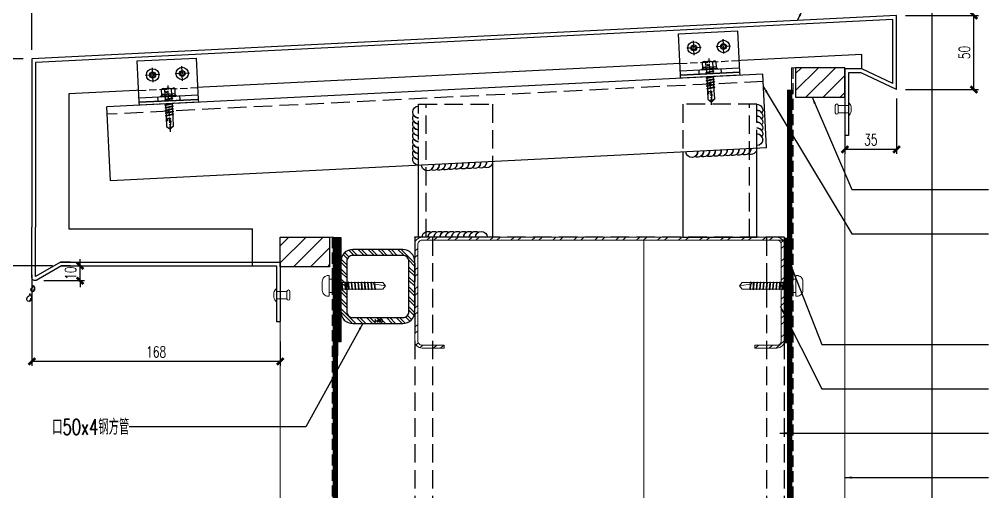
# Model space of a CAD drawing. Extents: x -160106 to 966792, y -663931 to 1550022.
# Drawn here: x -69396 to -68741, y -112691 to -112372 of the extents above; entities that cross this region are included whole.
import ezdxf
from ezdxf.enums import TextEntityAlignment as Align
from ezdxf.xclip import XClip

# ---------------------------------------------------------------- set-up
doc = ezdxf.new("R2010")
doc.units = 0
for name, pattern in [('__DASH', [0.35, 0.25, -0.1]), ('CENTER', [2, 1.25, -0.25, 0.25, -0.25]), ('ZN-CENTER', [2, 1.25, -0.25, 0.25, -0.25]), ('ZN-DASH', [0.35, 0.25, -0.1])]:
    doc.linetypes.add(name, pattern=pattern)
for name, color, linetype in [('!ZN1-填充-8', 8, 'Continuous'), ('!ZN3-玻璃幕墙-4', 4, 'Continuous'), ('!ZN3-铝板幕墙-3', 3, 'Continuous'), ('!ZN4-辅助材料-1', 1, 'Continuous'), ('!ZN4-配件-11', 11, 'Continuous'), ('!ZN5-钢材投影-40', 40, 'Continuous'), ('!ZN5-钢材断面-2', 2, 'Continuous'), ('!ZN5-铝材投影-112', 112, 'Continuous'), ('!ZN5-铝材断面-6', 6, 'Continuous'), ('!ZN6-虚线-8', 8, 'ZN-DASH'), ('11紧固件', 11, 'Continuous'), ('20剖面图$0$AS-WALL', 40, 'Continuous'), ('DIM', 173, 'Continuous'), ('Fill', 8, 'Continuous'), ('Steel', 4, 'Continuous'), ('TEXT', 7, 'Continuous'), ('焊缝', 8, 'Continuous')]:
    doc.layers.add(name, color=color, linetype=linetype)
doc.layers.add('0_INSULATION', color=252, linetype='Continuous', lineweight=9, transparency=0.2)
for name, color, linetype, lineweight in [('0_PURLIN-CON', 253, 'Continuous', 15), ('0_SCREW RIVET', 4, 'Continuous', 15), ('彩钢板', 6, 'Continuous', 15), ('防火岩棉', 252, 'Continuous', 13)]:
    doc.layers.add(name, color=color, linetype=linetype, lineweight=lineweight)
doc.layers.add('@ZN-型材编号（非打印层）', color=8, linetype='Continuous', plot=False)
doc.styles.add('DHTEXT-1', font='ROMANS.shx', dxfattribs={"width": 0.7, "bigfont": 'CHINESE.shx'})
doc.dimstyles.new('ZN3', dxfattribs={"dimscale": 3, "dimtxt": 2.5, "dimasz": 1.5, "dimexe": 1, "dimexo": 2, "dimgap": 0.9, "dimtad": 1, "dimdec": 0, "dimdsep": 46, "dimtxsty": 'DHTEXT-1', "dimblk": 'ARCHTICK', "dimcen": 2.5, "dimclrd": 173, "dimclre": 173, "dimclrt": 7, "dimazin": 2, "dimtfac": 1, "dimtix": 1, "dimtmove": 2, "dimatfit": 3, "dimfxl": 0, "dimarcsym": 0})

# ---------------------------------------------------------------- blocks, each defined once
blk = doc.blocks.new('*U2970')
at = {"layer": '0_INSULATION'}
blk.add_lwpolyline([(114802.18, -53481.62), (114802.18, -54544.57), (114752.18, -54544.57), (114752.18, -54147.49, -0.323318), (114775.68, -54112.49, 0.242761), (114797.68, -54086.41), (114798.06, -54026.96, 0.256774), (114775.68, -53998.09, -0.323318), (114752.18, -53963.09), (114752.18, -53481.62)], format="xyb", close=True, dxfattribs=at)
blk = doc.blocks.new('*U2167')
at = {"layer": '0_PURLIN-CON', "linetype": 'ByBlock', "lineweight": -2}
h = blk.add_hatch(dxfattribs=at)
h.set_pattern_fill('ANSI32', color=256, scale=2, angle=2.86241)
h.set_pattern_definition([(47.862405, (-81115.591, 63372.253), (-7.0631283, 6.3904494), []), (47.862405, (-81111.1065, 63372.477), (-7.0631283, 6.3904494), [])])
edge = h.paths.add_edge_path()
edge.add_line((75, 20), (75, 5))
edge.add_arc((70, 5), 5, -90, 0, ccw=False)
edge.add_line((70, 0), (5, 0))
edge.add_arc((5, 5), 5, 180, 270, ccw=False)
edge.add_line((0, 5), (0, 245))
edge.add_arc((5, 245), 5, 90, 180, ccw=False)
edge.add_line((5, 250), (70, 250))
edge.add_arc((70, 245), 5, 0, 90, ccw=False)
edge.add_line((75, 245), (75, 230))
edge.add_line((75, 230), (73, 230))
edge.add_line((73, 230), (73, 245))
edge.add_arc((70, 245), 3, 0, 90)
edge.add_line((70, 248), (5, 248))
edge.add_arc((5, 245), 3, 90, 180)
edge.add_line((2, 245), (2, 5))
edge.add_arc((5, 5), 3, 180, 270)
edge.add_line((5, 2), (70, 2))
edge.add_arc((70, 5), 3, 270, 360)
edge.add_line((73, 5), (73, 20))
edge.add_line((73, 20), (75, 20))
at = {"color": 0, "linetype": 'ByBlock'}
for p in [(0, 250), (75, 250), (0, 0), (75, 0)]:
    blk.add_point(p, dxfattribs=at)
at = {"layer": '0_PURLIN-CON', "linetype": 'ByBlock', "lineweight": -2}
blk.add_lwpolyline([(75, 20), (75, 5, -0.414214), (70, 0), (5, 0, -0.414214), (0, 5), (0, 245, -0.414214), (5, 250), (70, 250, -0.414214), (75, 245), (75, 230), (73, 230), (73, 245, 0.414214), (70, 248), (5, 248, 0.414214), (2, 245), (2, 5, 0.414214), (5, 2), (70, 2, 0.414214), (73, 5), (73, 20)], format="xyb", close=True, dxfattribs=at)
blk = doc.blocks.new('$紧固件$00000029')
at = {"layer": '0_SCREW RIVET'}
for p, q in [((-4.5, 1), (4.5, 1)), ((-2.5, 1), (-2.5, -6)), ((2.5, 1), (2.5, -6)), ((-2.5, -6), (2.5, -6)), ((-2.5, -8), (2.5, -8))]:
    blk.add_line(p, q, dxfattribs=at)
blk.add_lwpolyline([(-4.5, 1, -0.147667), (-1.5, 2.81), (1.5, 2.81, -0.147667), (4.5, 1)], format="xyb", dxfattribs=at)
for centre, start, end in [((-2.5, -7), 90, 270), ((2.5, -7), 270, 90)]:
    blk.add_arc(centre, 1, start, end, dxfattribs=at)
blk = doc.blocks.new('$紧固件$00000145')
at = {"layer": '0_SCREW RIVET'}
for p, q in [((-1.72, 9.4), (-1.72, 7.22)), ((-1.72, 6.71), (-1.72, 5.01)), ((2.78, 9.4), (2.78, 7.61)), ((2.78, 7.11), (2.78, 5.4)), ((-1.72, 4.51), (-1.72, 2.8)), ((-1.72, 2.3), (-1.72, 0.59)), ((-1.72, 0.09), (-1.72, -1.62)), ((2.78, 4.9), (2.78, 3.19)), ((2.78, 2.69), (2.78, 0.99)), ((2.78, 0.48), (2.78, -1.22)), ((-1.72, -2.12), (-1.72, -3.83)), ((-1.72, -4.33), (-1.72, -6.03)), ((-1.72, -6.54), (-1.72, -8.24)), ((2.78, -1.72), (2.78, -3.43)), ((2.78, -3.93), (2.78, -5.64)), ((2.78, -6.14), (2.78, -7.85)), ((-1.72, -8.74), (-1.72, -10.45)), ((-1.72, -10.95), (-1.72, -12.66)), ((2.78, -8.35), (2.78, -10.06)), ((2.78, -10.56), (2.78, -12.26)), ((2.78, -12.77), (2.78, -14.47)), ((-1.72, -13.16), (-1.72, -14.87)), ((-1.72, -15.37), (-1.72, -17.08)), ((-1.72, -17.58), (-1.72, -19.28)), ((2.78, -14.97), (2.78, -16.68)), ((2.78, -17.18), (2.78, -18.89)), ((2.78, -19.39), (2.78, -24.8)), ((-1.72, -19.79), (-1.72, -24.8)), ((-1.72, -24.8), (0.53, -26.6)), ((0.53, -26.6), (2.78, -24.8))]:
    blk.add_line(p, q, dxfattribs=at)
blk.add_lwpolyline([(-6.47, 12.14, -0.414214), (-2.47, 16.14), (3.53, 16.14, -0.414214), (7.53, 12.14), (7.53, 12.15), (7.53, 11.4), (-6.47, 11.4), (-6.47, 12.15)], format="xyb", close=True, dxfattribs=at)
for points in [[(-3.97, 11.4), (5.03, 11.4), (5.03, 9.4), (-3.97, 9.4)], [(-1.72, 6.71), (2.78, 7.11), (3.28, 7.4), (2.78, 7.61), (-1.72, 7.22), (-2.22, 6.92)], [(-1.72, 4.51), (2.78, 4.9), (3.28, 5.19), (2.78, 5.4), (-1.72, 5.01), (-2.22, 4.71)], [(-1.72, 2.3), (2.78, 2.69), (3.28, 2.99), (2.78, 3.19), (-1.72, 2.8), (-2.22, 2.5)], [(-1.72, 0.09), (2.78, 0.48), (3.28, 0.78), (2.78, 0.99), (-1.72, 0.59), (-2.22, 0.3)], [(-1.72, -2.12), (2.78, -1.72), (3.28, -1.43), (2.78, -1.22), (-1.72, -1.62), (-2.22, -1.91)], [(-1.72, -4.33), (2.78, -3.93), (3.28, -3.64), (2.78, -3.43), (-1.72, -3.83), (-2.22, -4.12)], [(-1.72, -6.54), (2.78, -6.14), (3.28, -5.85), (2.78, -5.64), (-1.72, -6.03), (-2.22, -6.33)], [(-1.72, -8.74), (2.78, -8.35), (3.28, -8.06), (2.78, -7.85), (-1.72, -8.24), (-2.22, -8.54)], [(-1.72, -10.95), (2.78, -10.56), (3.28, -10.26), (2.78, -10.06), (-1.72, -10.45), (-2.22, -10.75)], [(-1.72, -13.16), (2.78, -12.77), (3.28, -12.47), (2.78, -12.26), (-1.72, -12.66), (-2.22, -12.95)], [(-1.72, -15.37), (2.78, -14.97), (3.28, -14.68), (2.78, -14.47), (-1.72, -14.87), (-2.22, -15.16)], [(-1.72, -17.58), (2.78, -17.18), (3.28, -16.89), (2.78, -16.68), (-1.72, -17.08), (-2.22, -17.37)]]:
    blk.add_lwpolyline(points, close=True, dxfattribs=at)
for points in [[(1.71, -18.98), (-1.72, -19.28), (-2.22, -19.58), (-1.72, -19.79), (1.63, -19.49)], [(0.53, -26.6), (1.87, -17.97), (2.51, -19.41), (2.48, -19.44), (2.78, -19.9)], [(2.3, -18.93), (2.78, -18.89), (3.28, -19.1), (2.78, -19.39), (2.5, -19.42)]]:
    blk.add_lwpolyline(points, dxfattribs=at)
blk = doc.blocks.new('*U1991')
at = {"color": 0, "linetype": 'ZN-CENTER', "ltscale": 3}
blk.add_line((24, 0), (-7.28, 0), dxfattribs=at)
at = {"ltscale": 10}
for p, q in [((-5.45, -3.46), (-5.45, 3.46)), ((-1.02, 4.62), (-4.95, 4.62)), ((-1.02, 2.31), (-4.95, 2.31)), ((-0.55, -5.12), (-0.55, 5.12)), ((-0.17, 5.48), (0, 4.84)), ((0, -4.84), (0, 4.84)), ((0, 2.08), (14.29, 2.08)), ((1.42, 2.73), (2.2, -2.73)), ((3.22, 2.73), (4, -2.73)), ((5.02, 2.73), (5.8, -2.73)), ((6.82, 2.73), (7.6, -2.73)), ((8.62, 2.73), (9.4, -2.73)), ((10.42, 2.73), (11.2, -2.73)), ((12.22, 2.73), (13, -2.73)), ((-1.02, -2.31), (-4.95, -2.31)), ((-1.02, -4.62), (-4.95, -4.62)), ((-0.17, -5.48), (0, -4.84)), ((14.29, -2.09), (0, -2.09))]:
    blk.add_line(p, q, dxfattribs=at)
for points in [[(1.83, -2.09), (1.05, 2.08), (1.42, 2.73), (1.79, 2.08), (2.57, -2.09), (2.2, -2.73)], [(3.63, -2.09), (2.85, 2.08), (3.22, 2.73), (3.59, 2.08), (4.37, -2.09), (4, -2.73)], [(5.43, -2.09), (4.65, 2.08), (5.02, 2.73), (5.39, 2.08), (6.17, -2.09), (5.8, -2.73)], [(7.23, -2.09), (6.45, 2.08), (6.82, 2.73), (7.19, 2.08), (7.97, -2.09), (7.6, -2.73)], [(9.03, -2.09), (8.25, 2.08), (8.62, 2.73), (8.99, 2.08), (9.77, -2.09), (9.4, -2.73)], [(10.83, -2.09), (10.05, 2.08), (10.42, 2.73), (10.79, 2.08), (11.57, -2.09), (11.2, -2.73)], [(12.63, -2.09), (11.85, 2.08), (12.22, 2.73), (12.59, 2.08), (13.37, -2.09), (13, -2.73)]]:
    blk.add_lwpolyline(points, close=True, dxfattribs=at)
for points in [[(14.29, -2.09, -0.414214), (14.45, -2.24), (14.45, -2.32), (20.18, -2.32), (22, -0.26), (22, 0.26), (20.18, 2.32), (14.45, 2.32), (14.45, 2.24, -0.414214), (14.29, 2.08)], [(16.51, -2.32), (16.36, -1.2), (15.83, -1.52, -0.530462), (15.03, -1.17), (14.81, 0.1, -0.651316), (15.47, 0.54), (16, 0.21), (16.77, 0.66), (22, -0.26, -0.201226), (20.18, 2.32)]]:
    blk.add_lwpolyline(points, format="xyb", dxfattribs=at)
for centre, radius, start, end in [((-3.87, 3.46), 1.58, 133.17355, 226.82645), ((0.13, 0), 5.58, 155.5673, 204.4327), ((0.07, 3.46), 1.58, 133.17355, 226.82645), ((4.07, 0), 5.58, 155.5673, 204.4327), ((7.48, -2.87), 11.32, 132.49215, 138.60636), ((-3.87, -3.46), 1.58, 133.17355, 226.82645), ((0.07, -3.46), 1.58, 133.17355, 226.82645), ((7.48, 2.87), 11.32, 221.39356, 227.50785)]:
    blk.add_arc(centre, radius, start, end, dxfattribs=at)
at = {"layer": 'Defpoints', "color": 0, "ltscale": 10, "style": 'DHTEXT-1', "width": 0.7}
blk.add_text('5.5', height=1, rotation=90, dxfattribs=at).set_placement((-2.46, -0.93), align=Align.CENTER)
blk = doc.blocks.new('*U2070')
at = {"color": 0, "linetype": 'CENTER', "ltscale": 3}
for p, q in [((4.88, 0), (-4.88, 0)), ((0, 4.88), (0, -4.88))]:
    blk.add_line(p, q, dxfattribs=at)
at = {"linetype": 'ByBlock', "ltscale": 10}
for radius in [4.2, 2, 1.23]:
    blk.add_circle((0, 0), radius, dxfattribs=at)
blk = doc.blocks.new('*U2457')
at = {"ltscale": 0.125}
blk.add_wipeout([(-20, -30), (20, -30), (20, -5), (-20, -5)], dxfattribs=at).dxf.layer = '!ZN6-虚线-8'
at = {"layer": '!ZN1-填充-8'}
h = blk.add_hatch(dxfattribs=at)
h.set_pattern_fill('NET3', color=256, scale=0.75, angle=180, style=0)
h.set_pattern_definition([(180, (-1731.706, 294.7402), (-3e-16, -2.38125), []), (240, (-1731.706, 294.7402), (2.062223, -1.190625), []), (300, (-1731.706, 294.7402), (2.062223, 1.190625), [])])
h.paths.add_polyline_path([(20, 0), (-20, 0), (-20, -2), (20, -2)])
at = {"layer": '!ZN5-铝材投影-112'}
blk.add_lwpolyline([(20, -2), (-20, -2), (-20, -30), (20, -30)], close=True, dxfattribs=at)
at = {"layer": '!ZN6-虚线-8', "linetype": 'ZN-DASH', "ltscale": 10}
for p, q in [((-7.5, -5), (-7.5, -2)), ((7.5, -5), (7.5, -2))]:
    blk.add_line(p, q, dxfattribs=at)
at = {"layer": '!ZN6-虚线-8', "color": 8, "linetype": 'ZN-DASH', "ltscale": 20}
blk.add_line((-20, -10), (20, -10), dxfattribs=at)
at = {"layer": '!ZN4-配件-11', "color": 1, "xscale": -1, "rotation": 270}
for name, p in [('*U1991', (0, -5)), ('*U2070', (-10, -20)), ('*U2070', (10, -20))]:
    blk.add_blockref(name, p, dxfattribs=at)
at = {"ltscale": 0.25}
blk.add_wipeout([(20, 0), (20, -2), (-20, -2), (-20, 0)], dxfattribs=at).dxf.layer = '!ZN4-辅助材料-1'
at = {"layer": '!ZN4-辅助材料-1'}
blk.add_lwpolyline([(20, 0), (-20, 0), (-20, -2), (20, -2)], close=True, dxfattribs=at)
at = {"layer": '!ZN5-铝材投影-112', "ltscale": 0.25}
blk.add_line((-20, -5), (20, -5), dxfattribs=at)
blk = doc.blocks.new('20180416.09092401')
at = {"layer": '!ZN4-辅助材料-1', "color": 145}
for centre, radius, start, end in [((5.13, -9.53), 3.93, 140.04949, 186.07029), ((2.57, -9.87), 1.35, 182.88886, 295.69869), ((2.88, -9.78), 1.25, 155.40413, 236.13113), ((2.17, -7.06), 0.08, 350.82295, 137.72158), ((4.09, -7.21), 1.84, 175.78116, 243.55768), ((2.13, -9.85), 1.61, 309.59649, 21.78906), ((2.88, -9.55), 0.8, 21.78906, 60.8756), ((8.22, -15.72), 4.91, 140.04949, 186.07029), ((4.53, -12.63), 0.1, 350.82295, 137.72158), ((6.92, -12.81), 2.3, 175.78116, 243.55768), ((5.02, -16.15), 1.69, 182.88886, 295.69869), ((5.41, -16.03), 1.56, 155.40413, 236.13113), ((4.47, -16.12), 2.01, 309.59649, 21.78906), ((5.41, -15.75), 1, 21.78906, 60.8756)]:
    blk.add_arc(centre, radius, start, end, dxfattribs=at)
blk = doc.blocks.new('A$Cf3634199')
at = {"layer": '!ZN3-铝板幕墙-3'}
blk.add_lwpolyline([(0.98, -25), (-5, -25), (-22.11, -34.79, -0.557537), (-25, -33), (-25, -33), (-25, 1.11)], format="xyb", dxfattribs=at)
blk.add_lwpolyline([(0.98, -22.5), (-5.66, -22.5), (-22.5, -32.13), (-22.5, 1.11)], dxfattribs=at)
at = {"layer": '!ZN5-铝材断面-6'}
blk.add_point((-25, -25), dxfattribs=at)
at = {"layer": '!ZN3-玻璃幕墙-4', "xscale": -1}
blk.add_blockref('20180416.09092401', (-22, -31.27), dxfattribs=at)
blk = doc.blocks.new('方管钢50x4')
at = {"layer": 'Fill'}
h = blk.add_hatch(dxfattribs=at)
h.set_pattern_fill('ANSI32', color=8, scale=0.5, style=0)
h.set_pattern_definition([(45, (-2819.7443, -883.732), (-3.367596, 3.367596), []), (45, (-2817.499, -883.732), (-3.367596, 3.367596), [])])
edge = h.paths.add_edge_path(flags=16)
edge.add_line((-17, 21), (17, 21))
edge.add_arc((17, 17), 4, 0, 90, ccw=False)
edge.add_line((21, 17), (21, -17))
edge.add_arc((17, -17), 4, 270, 360, ccw=False)
edge.add_line((17, -21), (-17, -21))
edge.add_arc((-17, -17), 4, 180, 270, ccw=False)
edge.add_line((-21, -17), (-21, 17))
edge.add_arc((-17, 17), 4, 90, 180, ccw=False)
edge = h.paths.add_edge_path()
edge.add_line((-17, 25), (17, 25))
edge.add_arc((17, 17), 8, 0, 90, ccw=False)
edge.add_line((25, 17), (25, -17))
edge.add_arc((17, -17), 8, 270, 360, ccw=False)
edge.add_line((17, -25), (-17, -25))
edge.add_arc((-17, -17), 8, 180, 270, ccw=False)
edge.add_line((-25, -17), (-25, 17))
edge.add_arc((-17, 17), 8, 90, 180, ccw=False)
for points in [[(-17, 25), (17, 25, -0.414214), (25, 17), (25, -17, -0.414214), (17, -25), (-17, -25, -0.414214), (-25, -17), (-25, 17, -0.414214)], [(-17, 21), (17, 21, -0.414214), (21, 17), (21, -17, -0.414214), (17, -21), (-17, -21, -0.414214), (-21, -17), (-21, 17, -0.414214)]]:
    blk.add_lwpolyline(points, format="xyb", close=True)
at = {"layer": '@ZN-型材编号（非打印层）', "style": 'DHTEXT-1', "width": 0.7}
blk.add_text('50x4', height=2, dxfattribs=at).set_placement((-0.51, -23.04), align=Align.MIDDLE_CENTER)
blk = doc.blocks.new('*U2371')
at = {"layer": '!ZN5-钢材断面-2'}
blk.add_blockref('方管钢50x4', (0, 0), dxfattribs=at)
blk = doc.blocks.new('20250829153746')
h = blk.add_hatch()
h.set_pattern_fill('ANSI31', color=256, scale=2.574546, style=0)
h.set_pattern_definition([(225, (34468.336, 58638.577), (5.7800201, -5.7800201), [])])
h.paths.add_polyline_path([(600, 14564.76), (566.6, 14564.76), (566.6, 14544.76), (600, 14544.76)])
h = blk.add_hatch()
h.set_pattern_fill('ANSI31', color=256, scale=2.574546, style=0)
h.set_pattern_definition([(225, (34491.569, 58523.92), (5.7800201, -5.7800201), [])])
h.paths.add_polyline_path([(218, 14450.1), (251.4, 14450.1), (251.4, 14430.1), (218, 14430.1)])
at = {"layer": 'Fill', "ltscale": 50}
h = blk.add_hatch(dxfattribs=at)
h.set_pattern_fill('ANSI38', color=256, scale=0.4, style=0)
h.set_pattern_definition([(45, (844.8132, 14379.35035), (-0.4490128, 0.4490128), []), (135, (844.8132, 14379.35035), (-1.3470384, 0.4490128), [1.5875, -0.9525])])
h.paths.add_polyline_path([(259, 14449.83), (259, 14379.35), (254, 14379.35), (254, 14449.83)])
h = blk.add_hatch(dxfattribs=at)
h.set_pattern_fill('ANSI38', color=256, scale=0.4, style=0)
h.set_pattern_definition([(45, (559, 14378.7825), (-0.449013, 0.449013), []), (135, (559, 14378.7825), (-1.3470384, 0.449013), [1.5875, -0.9525])])
h.paths.add_polyline_path([(559, 14449.26), (559, 14378.78), (564, 14378.78), (564, 14449.26)])
at = {"layer": '!ZN3-铝板幕墙-3'}
for p, q in [((635, 14600), (50, 14570.75)), ((632.5, 14597.37), (52.5, 14568.37)), ((632.5, 14553.95), (632.5, 14597.37)), ((635, 14550), (635, 14600)), ((611.51, 14573.79), (75, 14546.97)), ((611.51, 14563.88), (611.51, 14573.79)), ((50, 14570.75), (50, 14456.75)), ((52.5, 14568.37), (52.5, 14456.75)), ((75, 14546.97), (75, 14455.64)), ((199.26, 14430.64), (199.26, 14455.64))]:
    blk.add_line(p, q, dxfattribs=at)
at = {"layer": '!ZN3-铝板幕墙-3', "ltscale": 1000}
for p, q in [((600, 14563.88), (600, 14518.9)), ((602.5, 14561.38), (602.5, 14518.9)), ((75, 14455.64), (199.26, 14455.64)), ((69.34, 14433.14), (218, 14433.14)), ((218, 14433.14), (218, 14393.04)), ((70, 14430.64), (215.5, 14430.64)), ((215.5, 14430.64), (215.5, 14393.04))]:
    blk.add_line(p, q, dxfattribs=at)
at = {"layer": '!ZN3-铝板幕墙-3', "ltscale": 30}
for p, q in [((611.51, 14563.88), (600, 14563.88)), ((610.95, 14561.38), (602.5, 14561.38)), ((635, 14550), (610.95, 14561.38)), ((632.5, 14553.95), (611.51, 14563.88)), ((602.5, 14518.9), (600, 14518.9)), ((215.5, 14393.04), (218, 14393.04))]:
    blk.add_line(p, q, dxfattribs=at)
at = {"layer": '!ZN5-钢材投影-40', "ltscale": 0.3}
for p, q in [((546.91, 14510.49), (544.41, 14560.43)), ((103.09, 14488.3), (100.6, 14538.24)), ((546.91, 14510.49), (103.09, 14488.3))]:
    blk.add_line(p, q, dxfattribs=at)
at = {"layer": '!ZN6-虚线-8', "ltscale": 30}
for p, q in [((564.8, 14564.76), (564.8, 11268.74)), ((253.2, 14450.1), (253.2, 12385.49))]:
    blk.add_line(p, q, dxfattribs=at)
for points in [[(600, 14564.76), (566.6, 14564.76), (566.6, 14544.76), (600, 14544.76)], [(218, 14450.1), (251.4, 14450.1), (251.4, 14430.1), (218, 14430.1)]]:
    blk.add_lwpolyline(points, close=True)
at = {"layer": '11紧固件', "ltscale": 50}
for points in [[(259, 14449.83), (259, 14379.35), (254, 14379.35), (254, 14449.83), (259, 14449.83)], [(559, 14449.26), (559, 14378.78), (564, 14378.78), (564, 14449.26), (559, 14449.26)]]:
    blk.add_lwpolyline(points, dxfattribs=at)
at = {"layer": '20剖面图$0$AS-WALL', "ltscale": 1000}
for p, q in [((490.39, 14507.66), (490.39, 14450)), ((540.39, 14450), (540.39, 14510.16)), ((311.62, 14450), (311.62, 14498.72)), ((361.62, 14501.22), (361.62, 14450)), ((361.62, 14450), (311.62, 14450)), ((490.39, 14450), (540.39, 14450))]:
    blk.add_line(p, q, dxfattribs=at)
at = {"layer": 'Steel', "color": 8, "linetype": '__DASH', "ltscale": 50}
for p, q in [((311.62, 14540), (361.62, 14540)), ((311.62, 14498.72), (311.62, 14540)), ((316.62, 14450), (316.62, 14540)), ((361.62, 14540), (361.62, 14501.22)), ((535.39, 14450), (535.39, 14540)), ((540.39, 14510.16), (540.39, 14540)), ((309, 14450), (309, 12606.47)), ((559, 14450), (309, 14450)), ((321, 14450), (321, 12606.47)), ((547, 14450), (547, 12606.47)), ((559, 14450), (559, 12606.47))]:
    blk.add_line(p, q, dxfattribs=at)
at = {"layer": '彩钢板', "color": 1}
for p, q in [((564, 14564.76), (564, 11268.74)), ((564, 14564.76), (600, 14564.76)), ((600, 14564.76), (600, 11268.74)), ((218, 14450.1), (218, 12385.49)), ((218, 14450.1), (254, 14450.1)), ((254, 14450.1), (254, 12385.49))]:
    blk.add_line(p, q, dxfattribs=at)
at = {"layer": '焊缝', "ltscale": 1000}
for points in [[(311.62, 14498.72, -0.57735), (308.15, 14504.72, 0.267949), (311.62, 14502.72, -0.57735), (308.15, 14508.72, 0.267949), (311.62, 14506.72, -0.57735), (308.15, 14512.72, 0.267949), (311.62, 14510.72, -0.57735), (308.15, 14516.72, 0.267949), (311.62, 14514.72, -0.57735), (308.15, 14520.72, 0.267949), (311.62, 14518.72, -0.57735), (308.15, 14524.72, 0.267949), (311.62, 14522.72, -0.57735), (308.15, 14528.72, 0.267949), (311.62, 14526.72, -0.57735), (308.15, 14532.72, 0.267949), (311.62, 14530.72, -1), (311.62, 14538.72, -1)], [(540.39, 14540, -0.57735), (543.86, 14534, 0.267949), (540.39, 14536, -0.57735), (543.86, 14530, 0.267949), (540.39, 14532, -0.57735), (543.86, 14526, 0.267949), (540.39, 14528, -0.57735), (543.86, 14522, 0.267949), (540.39, 14524, -0.57735), (543.86, 14518, 0.267949), (540.39, 14520, -1), (540.39, 14512, -1)], [(540.39, 14510.16, -0.57735), (534.57, 14506.4, 0.267949), (536.4, 14509.96, -0.57735), (530.58, 14506.2, 0.267949), (532.4, 14509.76, -0.57735), (526.58, 14506, 0.267949), (528.41, 14509.56, -0.57735), (522.59, 14505.8, 0.267949), (524.41, 14509.36, -0.57735), (518.59, 14505.61, 0.267949), (520.42, 14509.16, -0.57735), (514.6, 14505.41, 0.267949), (516.42, 14508.97, -0.57735), (510.6, 14505.21, 0.267949), (512.43, 14508.77, -0.57735), (506.61, 14505.01, 0.267949), (508.43, 14508.57, -0.57735), (502.61, 14504.81, 0.267949), (504.44, 14508.37, -0.57735), (498.62, 14504.61, 0.267949), (500.44, 14508.17, -1), (492.45, 14507.77, -1)], [(361.62, 14501.22, -0.57735), (355.8, 14497.47, 0.267949), (357.62, 14501.02, -0.57735), (351.8, 14497.27, 0.267949), (353.63, 14500.83, -0.57735), (347.81, 14497.07, 0.267949), (349.63, 14500.63, -0.57735), (343.81, 14496.87, 0.267949), (345.64, 14500.43, -0.57735), (339.82, 14496.67, 0.267949), (341.64, 14500.23, -0.57735), (335.82, 14496.47, 0.267949), (337.65, 14500.03, -0.57735), (331.83, 14496.27, 0.267949), (333.65, 14499.83, -0.57735), (327.83, 14496.07, 0.267949), (329.66, 14499.63, -0.57735), (323.84, 14495.87, 0.267949), (325.66, 14499.43, -0.57735), (319.84, 14495.67, 0.267949), (321.67, 14499.23, -1), (313.68, 14498.83, -1)], [(314, 14450, -0.57735), (320, 14453.46, 0.267949), (318, 14450, -0.57735), (324, 14453.46, 0.267949), (322, 14450, -0.57735), (328, 14453.46, 0.267949), (326, 14450, -0.57735), (332, 14453.46, 0.267949), (330, 14450, -0.57735), (336, 14453.46, 0.267949), (334, 14450, -0.57735), (340, 14453.46, 0.267949), (338, 14450, -0.57735), (344, 14453.46, 0.267949), (342, 14450, -0.57735), (348, 14453.46, 0.267949), (346, 14450, -0.57735), (352, 14453.46, 0.267949), (350, 14450, -1), (358, 14450, -1)]]:
    blk.add_lwpolyline(points, format="xyb", dxfattribs=at)
at = {"layer": '防火岩棉', "color": 0, "const_width": 3.75}
for points in [[(562.64, 14550), (562.64, 11268.74)], [(255.36, 14448.78), (254, 12385.49)]]:
    blk.add_lwpolyline(points, dxfattribs=at)
at = {"layer": '!ZN3-铝板幕墙-3', "ltscale": 1000}
blk.add_blockref('A$Cf3634199', (75, 14455.64), dxfattribs=at)
at = {"layer": '!ZN4-配件-11', "xscale": -1}
blk.add_blockref('*U2371', (284, 14416.67), dxfattribs=at)
for name, p, rotation in [('$紧固件$00000029', (601.5, 14536.72), 270), ('$紧固件$00000145', (262.6, 14416.57, 0), 90)]:
    blk.add_blockref(name, p, dxfattribs=dict(rotation=rotation))
at = {"xscale": 2, "yscale": 2, "zscale": 2}
blk.add_blockref('*U2970', (-229040.35, 121411.25), dxfattribs=at)
at = {"xscale": -1}
for name, p, rotation in [('$紧固件$00000145', (555.4, 14416.57, 0), 270), ('$紧固件$00000029', (216.5, 14410.86), 90)]:
    blk.add_blockref(name, p, dxfattribs=dict(at, rotation=rotation))
at = {"layer": '0_PURLIN-CON', "extrusion": (-1.22465e-16, -1.09242e-25, -1), "rotation": 270}
blk.add_blockref('*U2167', (-559, 14450), dxfattribs=at)
at = {"xscale": -1, "rotation": 182.8624052261059}
blk.add_blockref('*U2457', (508.85, 14558.65), dxfattribs=at)
at = {"layer": '!ZN5-钢材投影-40', "ltscale": 0.3}
blk.add_line((544.41, 14560.43), (100.6, 14538.24), dxfattribs=at)
at = {"layer": 'Steel', "color": 8, "linetype": '__DASH', "ltscale": 50}
for p, q in [((544.66, 14555.43), (100.85, 14533.24)), ((540.39, 14540), (490.39, 14540)), ((490.39, 14540), (490.39, 14507.66))]:
    blk.add_line(p, q, dxfattribs=at)
at = {"xscale": -1, "rotation": 182.8624052261059}
blk.add_blockref('*U2457', (142.69, 14540.34), dxfattribs=at)
blk = doc.blocks.new('_ArchTick')
at = {"color": 0, "linetype": 'ByBlock', "const_width": 0.4}
blk.add_lwpolyline([(-0.5, -0.5), (0.5, 0.5)], dxfattribs=at)
blk = doc.blocks.new('*D2000')
at = {"layer": 'Defpoints', "color": 0, "ltscale": 30, "transparency": 16777216}
for p in [(-68802.89, -112336.16), (-68802.89, -112369.01), (-69387.89, -112398.26)]:
    blk.add_point(p, dxfattribs=at)
at = {"layer": 'DIM', "color": 173, "linetype": 'ByBlock', "lineweight": -2, "ltscale": 30, "transparency": 16777216}
for p, q in [((-69387.89, -112392.26), (-69387.89, -112333.16)), ((-69387.89, -112336.16), (-68802.89, -112336.16)), ((-68802.89, -112363.01), (-68802.89, -112333.16))]:
    blk.add_line(p, q, dxfattribs=at)
at = {"layer": 'DIM', "color": 173, "lineweight": -2, "ltscale": 30, "transparency": 16777216, "xscale": 4.5, "yscale": 4.5, "zscale": 4.5, "rotation": 180}
blk.add_blockref('_ArchTick', (-69387.89, -112336.16), dxfattribs=at)
at = {"layer": 'DIM', "color": 173, "lineweight": -2, "ltscale": 30, "transparency": 16777216, "xscale": 4.5, "yscale": 4.5, "zscale": 4.5}
blk.add_blockref('_ArchTick', (-68802.89, -112336.16), dxfattribs=at)
at = {"layer": 'DIM', "color": 7, "ltscale": 30, "transparency": 16777216, "insert": (-69095.39, -112329.71), "char_height": 7.5, "attachment_point": 5, "style": 'DHTEXT-1'}
blk.add_mtext('585', dxfattribs=at)
blk = doc.blocks.new('*D2001')
at = {"layer": 'Defpoints', "color": 0, "ltscale": 30, "transparency": 16777216}
for p in [(-69420.22, -112398.26), (-69387.89, -112398.26), (-69367.89, -112538.36)]:
    blk.add_point(p, dxfattribs=at)
at = {"layer": 'DIM', "color": 173, "linetype": 'ByBlock', "lineweight": -2, "ltscale": 30, "transparency": 16777216}
for p, q in [((-69393.89, -112398.26), (-69423.22, -112398.26)), ((-69420.22, -112538.36), (-69420.22, -112398.26)), ((-69373.89, -112538.36), (-69423.22, -112538.36))]:
    blk.add_line(p, q, dxfattribs=at)
at = {"layer": 'DIM', "color": 173, "lineweight": -2, "ltscale": 30, "transparency": 16777216, "xscale": 4.5, "yscale": 4.5, "zscale": 4.5}
for p, rotation in [((-69420.22, -112398.26), 90), ((-69420.22, -112538.36), 270)]:
    blk.add_blockref('_ArchTick', p, dxfattribs=dict(at, rotation=rotation))
at = {"layer": 'DIM', "color": 7, "ltscale": 30, "transparency": 16777216, "insert": (-69426.67, -112468.31), "char_height": 7.5, "attachment_point": 5, "rotation": 90, "style": 'DHTEXT-1'}
blk.add_mtext('140', dxfattribs=at)
blk = doc.blocks.new('*D2002')
at = {"layer": 'Defpoints', "color": 0, "ltscale": 30, "transparency": 16777216}
for p in [(-69367.89, -112538.36), (-69355.31, -112538.36), (-69385.89, -112548.36)]:
    blk.add_point(p, dxfattribs=at)
at = {"layer": 'DIM', "color": 173, "linetype": 'ByBlock', "lineweight": -2, "ltscale": 30, "transparency": 16777216}
for p, q in [((-69361.89, -112538.36), (-69352.31, -112538.36)), ((-69355.31, -112538.36), (-69355.31, -112533.86)), ((-69355.31, -112548.36), (-69355.31, -112538.36)), ((-69379.89, -112548.36), (-69352.31, -112548.36)), ((-69355.31, -112548.36), (-69355.31, -112552.86))]:
    blk.add_line(p, q, dxfattribs=at)
at = {"layer": 'DIM', "color": 173, "lineweight": -2, "ltscale": 30, "transparency": 16777216, "xscale": 4.5, "yscale": 4.5, "zscale": 4.5}
for p, rotation in [((-69355.31, -112538.36), 270), ((-69355.31, -112548.36), 90)]:
    blk.add_blockref('_ArchTick', p, dxfattribs=dict(at, rotation=rotation))
at = {"layer": 'DIM', "color": 7, "ltscale": 30, "transparency": 16777216, "insert": (-69361.76, -112543.36), "char_height": 7.5, "attachment_point": 5, "rotation": 90, "style": 'DHTEXT-1'}
blk.add_mtext('10', dxfattribs=at)
blk = doc.blocks.new('*D2003')
at = {"layer": 'Defpoints', "color": 0, "ltscale": 30, "transparency": 16777216}
for p in [(-69387.89, -112538.36), (-69219.89, -112583.59), (-69387.89, -112603.01)]:
    blk.add_point(p, dxfattribs=at)
at = {"layer": 'DIM', "color": 173, "linetype": 'ByBlock', "lineweight": -2, "ltscale": 30, "transparency": 16777216}
for p, q in [((-69387.89, -112544.36), (-69387.89, -112606.01)), ((-69219.89, -112589.59), (-69219.89, -112606.01)), ((-69219.89, -112603.01), (-69387.89, -112603.01))]:
    blk.add_line(p, q, dxfattribs=at)
at = {"layer": 'DIM', "color": 173, "lineweight": -2, "ltscale": 30, "transparency": 16777216, "xscale": 4.5, "yscale": 4.5, "zscale": 4.5, "rotation": 180}
blk.add_blockref('_ArchTick', (-69387.89, -112603.01), dxfattribs=at)
at = {"layer": 'DIM', "color": 173, "lineweight": -2, "ltscale": 30, "transparency": 16777216, "xscale": 4.5, "yscale": 4.5, "zscale": 4.5}
blk.add_blockref('_ArchTick', (-69219.89, -112603.01), dxfattribs=at)
at = {"layer": 'DIM', "color": 7, "ltscale": 30, "transparency": 16777216, "insert": (-69303.89, -112596.56), "char_height": 7.5, "attachment_point": 5, "style": 'DHTEXT-1'}
blk.add_mtext('168', dxfattribs=at)
blk = doc.blocks.new('*D2004')
at = {"layer": 'Defpoints', "color": 0, "ltscale": 30, "transparency": 16777216}
for p in [(-68802.89, -112369.01), (-68750.58, -112369.01), (-68802.89, -112419.01)]:
    blk.add_point(p, dxfattribs=at)
at = {"layer": 'DIM', "color": 173, "linetype": 'ByBlock', "lineweight": -2, "ltscale": 30, "transparency": 16777216}
for p, q in [((-68796.89, -112369.01), (-68747.58, -112369.01)), ((-68750.58, -112419.01), (-68750.58, -112369.01)), ((-68796.89, -112419.01), (-68747.58, -112419.01))]:
    blk.add_line(p, q, dxfattribs=at)
at = {"layer": 'DIM', "color": 173, "lineweight": -2, "ltscale": 30, "transparency": 16777216, "xscale": 4.5, "yscale": 4.5, "zscale": 4.5}
for p, rotation in [((-68750.58, -112369.01), 90), ((-68750.58, -112419.01), 270)]:
    blk.add_blockref('_ArchTick', p, dxfattribs=dict(at, rotation=rotation))
at = {"layer": 'DIM', "color": 7, "ltscale": 30, "transparency": 16777216, "insert": (-68757.03, -112394.01), "char_height": 7.5, "attachment_point": 5, "rotation": 90, "style": 'DHTEXT-1'}
blk.add_mtext('50', dxfattribs=at)
blk = doc.blocks.new('*D2005')
at = {"layer": 'Defpoints', "color": 0, "ltscale": 30, "transparency": 16777216}
for p in [(-68802.89, -112419.01), (-68837.89, -112425.71, 0), (-68837.89, -112459.51)]:
    blk.add_point(p, dxfattribs=at)
at = {"layer": 'DIM', "color": 173, "linetype": 'ByBlock', "lineweight": -2, "ltscale": 30, "transparency": 16777216}
for p, q in [((-68802.89, -112425.01), (-68802.89, -112462.51)), ((-68837.89, -112431.71), (-68837.89, -112462.51)), ((-68802.89, -112459.51), (-68837.89, -112459.51))]:
    blk.add_line(p, q, dxfattribs=at)
at = {"layer": 'DIM', "color": 173, "lineweight": -2, "ltscale": 30, "transparency": 16777216, "xscale": 4.5, "yscale": 4.5, "zscale": 4.5, "rotation": 180}
blk.add_blockref('_ArchTick', (-68837.89, -112459.51), dxfattribs=at)
at = {"layer": 'DIM', "color": 173, "lineweight": -2, "ltscale": 30, "transparency": 16777216, "xscale": 4.5, "yscale": 4.5, "zscale": 4.5}
blk.add_blockref('_ArchTick', (-68802.89, -112459.51), dxfattribs=at)
at = {"layer": 'DIM', "color": 7, "ltscale": 30, "transparency": 16777216, "insert": (-68820.39, -112453.06), "char_height": 7.5, "attachment_point": 5, "style": 'DHTEXT-1'}
blk.add_mtext('35', dxfattribs=at)

msp = doc.modelspace()

# ---------------------------------------------------------------- block references
at = {"ltscale": 30}
ref = msp.add_blockref('20250829153746', (-69437.89, -126969.01), dxfattribs=at)
XClip(ref).set_block_clipping_path([(12.3194367981, 13934.9762349644), (659.0971245498, 14678.3951365052)])

# ---------------------------------------------------------------- next in the draw order: texts
at = {"layer": 'TEXT', "ltscale": 30, "style": 'DHTEXT-1', "width": 0.7}
msp.add_text('口50x4钢方管', height=10.5, dxfattribs=at).set_placement((-69322.02, -112647.37), align=Align.MIDDLE_RIGHT)

# ---------------------------------------------------------------- next in the draw order: dimensions: what is measured, and where the dimension line sits
at = {"layer": 'DIM', "ltscale": 30}
for base, p1, p2, picture, middle in [((-68802.89, -112336.16), (-69387.89, -112398.26), (-68802.89, -112369.01), '*D2000', (-69095.39, -112329.71)), ((-68837.89, -112459.51), (-68802.89, -112419.01), (-68837.89, -112425.71, 0), '*D2005', (-68820.39, -112453.06)), ((-69387.89, -112603.01), (-69219.89, -112583.59), (-69387.89, -112538.36), '*D2003', (-69303.89, -112596.56))]:
    dim = msp.add_linear_dim(base=base, p1=p1, p2=p2, dimstyle='ZN3', dxfattribs=at)
    dim.commit()
    dim.dimension.update_dxf_attribs({"geometry": picture, "text_midpoint": middle})
for base, p1, p2, picture, middle in [((-68750.58, -112369.01), (-68802.89, -112419.01), (-68802.89, -112369.01), '*D2004', (-68757.03, -112394.01)), ((-69420.22, -112398.26), (-69367.89, -112538.36), (-69387.89, -112398.26), '*D2001', (-69426.67, -112468.31)), ((-69355.31, -112538.36), (-69385.89, -112548.36), (-69367.89, -112538.36), '*D2002', (-69361.76, -112543.36))]:
    dim = msp.add_linear_dim(base=base, p1=p1, p2=p2, angle=90, dimstyle='ZN3', dxfattribs=at)
    dim.commit()
    dim.dimension.update_dxf_attribs({"geometry": picture, "text_midpoint": middle})

# ---------------------------------------------------------------- next in the draw order: leaders
at = {"layer": 'DIM'}
for points in [[(-68870.05, -112372.36), (-68853.44, -112338.3), (-68740.63, -112338.3)], [(-68893.07, -112416.87), (-68833.13, -112516.77), (-68740.63, -112516.77)], [(-68860.05, -112424.25), (-68833.13, -112486.77), (-68740.63, -112486.77)], [(-68875.25, -112535.81), (-68853.44, -112591.61), (-68740.63, -112591.61)], [(-68881.57, -112565.61), (-68853.44, -112621.61), (-68740.63, -112621.61)], [(-69164, -112577.33), (-69202.66, -112647.37), (-69322.02, -112647.37)], [(-68881.78, -112651.61), (-68789.26, -112651.61), (-68740.63, -112651.61)], [(-68837.89, -112681.61), (-68789.26, -112681.61), (-68740.63, -112681.61)]]:
    msp.add_leader(points, dimstyle='ZN3', dxfattribs=at)

doc.saveas('drawing.dxf')
